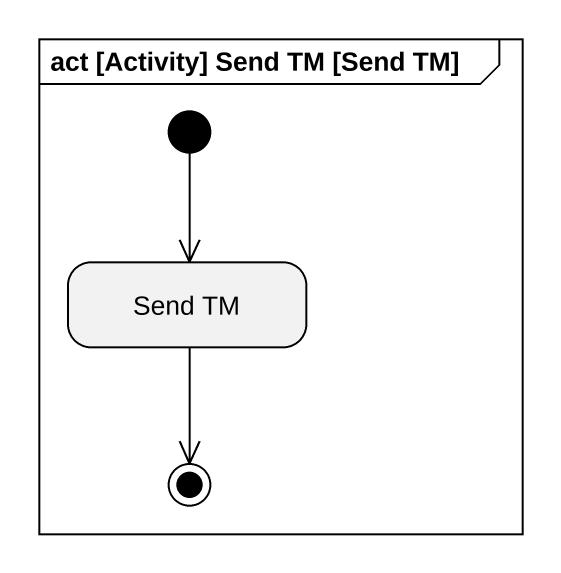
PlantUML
@startuml
mainframe act [Activity] Send TM [Send TM]
hide empty description
state "Send TM" as Send_TM
[*] --> Send_TM
Send_TM --> [*]
@enduml
